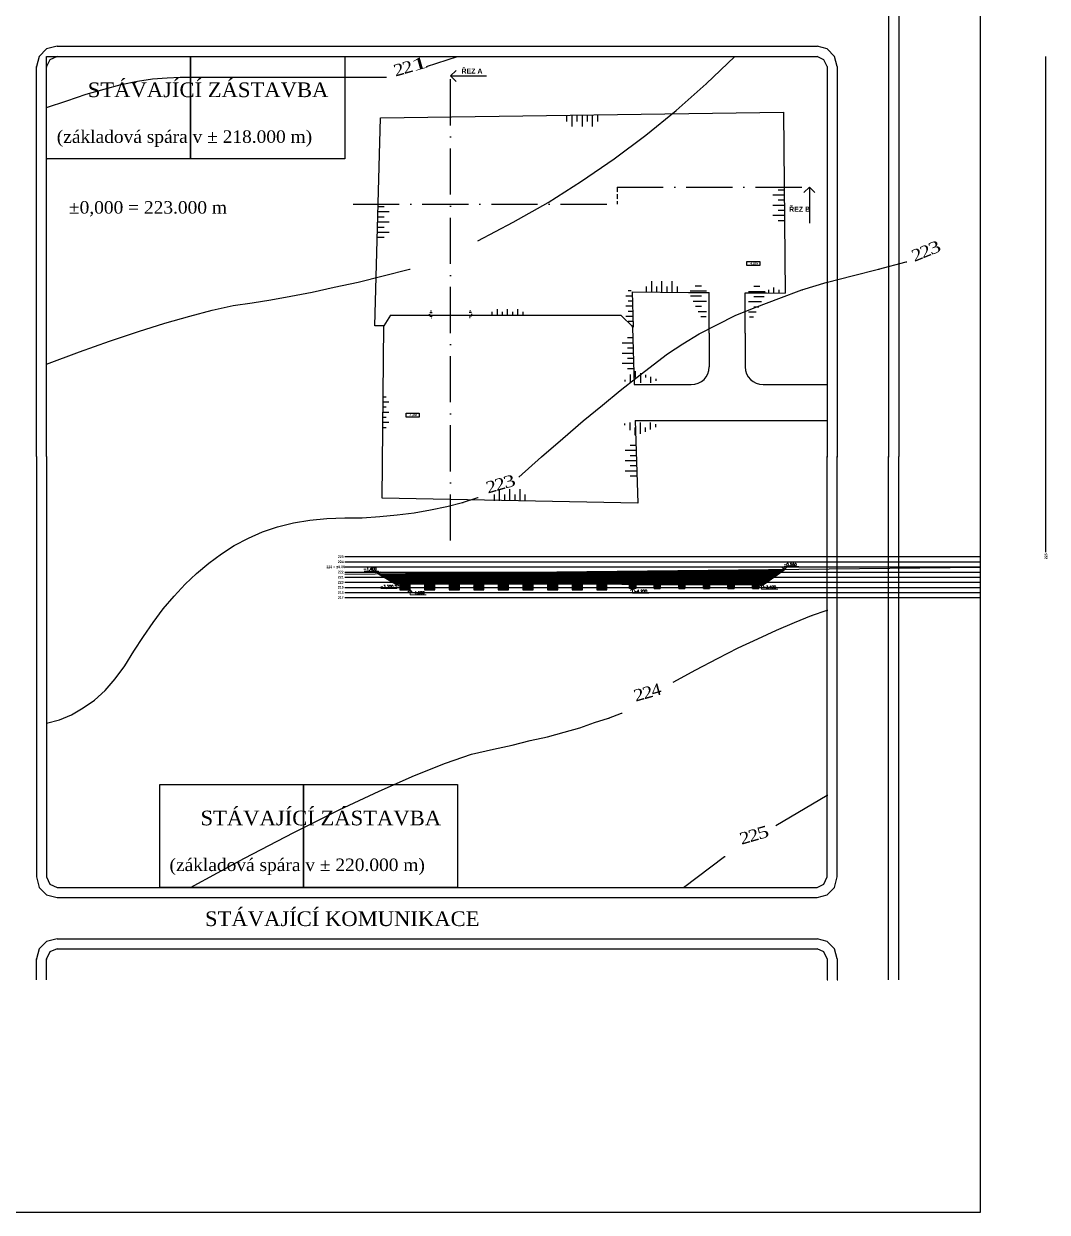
# Model space of a CAD drawing. Header units: millimetres. Extents: x -51 to 2999949, y -1641567 to 415040.
# Drawn here: x 953304 to 1152945, y 59001 to 290869 of the extents above; entities that cross this region are included whole.
import ezdxf

# ---------------------------------------------------------------- set-up
doc = ezdxf.new("R2010")
doc.units = ezdxf.units.MM
doc.header["$LTSCALE"] = 75
doc.header["$MEASUREMENT"] = 0
doc.linetypes.add('ACAD_ISO10W100', pattern=[18, 12, -3, 0, -3])
doc.layers.get('0').update_dxf_attribs({"linetype": 'CONTINUOUS'})
for name, color, linetype in [('cesty', 161, 'CONTINUOUS'), ('DNO', 210, 'CONTINUOUS'), ('objekt A+B', 10, 'CONTINUOUS'), ('objekt C', 30, 'CONTINUOUS'), ('svahování', 80, 'CONTINUOUS'), ('TEXT hloubky ŘEZ', 255, 'CONTINUOUS'), ('TEXT hlouby SJ', 6, 'CONTINUOUS'), ('ŘEZ', 10, 'ACAD_ISO10W100'), ('ŘEZ bílá', 251, 'CONTINUOUS'), ('ŘEZ červená', 10, 'CONTINUOUS'), ('šrafy', 90, 'CONTINUOUS')]:
    doc.layers.add(name, color=color, linetype=linetype)
doc.layers.add('texty', color=255, linetype='CONTINUOUS', lineweight=15)
doc.styles.add('hloubky patek a pasu', font='ariblk.ttf', dxfattribs={"width": 0.75, "height": 400})
doc.styles.add('romans', font='romans.shx')
doc.styles.add('TIMESNEWROMAN', font='times.ttf')
doc.styles.add('ŘEZ', font='ariblk.ttf', dxfattribs={"width": 0.75, "height": 1000})
doc.styles.add('ŘEZ HLOUBKY', font='ariblk.ttf', dxfattribs={"width": 0.75, "height": 500})
pattern_1 = [(45, (2149.33, 0), (-132.58252, 132.58252), [])]

# ---------------------------------------------------------------- blocks, each defined once
blk = doc.blocks.new('*U14')
at = {"layer": 'DNO'}
for p, q in [((-1000, 600), (-1000, -600)), ((1000, -600), (1000, 600)), ((-1000, -600), (1000, -600))]:
    blk.add_line(p, q, dxfattribs=at)
blk = doc.blocks.new('*U15')
at = {"layer": 'DNO', "color": 0, "linetype": 'ByBlock', "lineweight": -2, "transparency": 16777216}
for p in [(0, 0), (4800, 0), (9600, 0), (14400, 0), (19200, 0), (24000, 0), (28800, 0), (33600, 0), (38400, 0)]:
    blk.add_blockref('*U14', p, dxfattribs=at)

msp = doc.modelspace()

# ---------------------------------------------------------------- hatches: boundary and pattern name
at = {"layer": 'šrafy'}
h = msp.add_hatch(dxfattribs=at)
h.set_pattern_fill('ANSI31', color=256, scale=1500)
h.set_pattern_definition(pattern_1)
h.paths.add_polyline_path([(1025669.7798, 183524.2019), (1022531.0495, 183489.8569), (1023507.2278, 182903.0355), (1025669.7798, 182903.0355)])
h = msp.add_hatch(dxfattribs=at)
h.set_pattern_fill('ANSI31', color=256, scale=1500)
h.set_pattern_definition(pattern_1)
h.paths.add_polyline_path([(1026669.7798, 183535.1442), (1025669.7798, 183524.2019), (1025669.7798, 182903.0355), (1026669.7798, 182903.0355)])
h = msp.add_hatch(dxfattribs=at)
h.set_pattern_fill('ANSI31', color=256, scale=1500)
h.set_pattern_definition(pattern_1)
h.paths.add_polyline_path([(1028669.7798, 183557.0289), (1026669.7798, 183535.1442), (1026669.7798, 182903.0355), (1028669.7798, 182903.0355)])
h = msp.add_hatch(dxfattribs=at)
h.set_pattern_fill('ANSI31', color=256, scale=1500)
h.set_pattern_definition(pattern_1)
h.paths.add_polyline_path([(1068069.7798, 183903.0355), (1060290.7456, 183903.0355), (1028669.7798, 183557.0289), (1028669.7798, 182903.0355), (1068069.7798, 182903.0355)])
h = msp.add_hatch(dxfattribs=at)
h.set_pattern_fill('ANSI31', color=256, scale=1500)
h.set_pattern_definition(pattern_1)
h.paths.add_polyline_path([(1068069.7798, 183988.1562), (1060290.7456, 183903.0355), (1068069.7798, 183903.0355)])
h = msp.add_hatch(dxfattribs=at)
h.set_pattern_fill('ANSI31', color=256, scale=1500)
h.set_pattern_definition(pattern_1)
h.paths.add_polyline_path([(1070019.7798, 184009.4937), (1068069.7798, 183988.1562), (1068069.7798, 183903.0355), (1070019.7798, 183903.0355)])
h = msp.add_hatch(dxfattribs=at)
h.set_pattern_fill('ANSI31', color=256, scale=1500)
h.set_pattern_definition(pattern_1)
h.paths.add_polyline_path([(1070019.7798, 183903.0355), (1068069.7798, 183903.0355), (1068069.7798, 182903.0355), (1070019.7798, 182903.0355)])
h = msp.add_hatch(dxfattribs=at)
h.set_pattern_fill('ANSI31', color=256, scale=1500)
h.set_pattern_definition(pattern_1)
h.paths.add_polyline_path([(1072669.7798, 184038.4908), (1070019.7798, 184009.4937), (1070019.7798, 183903.0355), (1072669.7798, 183903.0355)])
h = msp.add_hatch(dxfattribs=at)
h.set_pattern_fill('ANSI31', color=256, scale=1500)
h.set_pattern_definition(pattern_1)
h.paths.add_polyline_path([(1072669.7798, 183903.0355), (1070019.7798, 183903.0355), (1070019.7798, 182903.0355), (1072669.7798, 182903.0355)])
h = msp.add_hatch(dxfattribs=at)
h.set_pattern_fill('ANSI31', color=256, scale=1500)
h.set_pattern_definition(pattern_1)
h.paths.add_polyline_path([(1076269.7798, 184077.8832), (1072669.7798, 184038.4908), (1072669.7798, 183903.0355), (1076269.7798, 183903.0355)])
h = msp.add_hatch(dxfattribs=at)
h.set_pattern_fill('ANSI31', color=256, scale=1500)
h.set_pattern_definition(pattern_1)
h.paths.add_polyline_path([(1076269.7798, 183903.0355), (1072669.7798, 183903.0355), (1072669.7798, 182903.0355), (1076269.7798, 182903.0355)])
h = msp.add_hatch(dxfattribs=at)
h.set_pattern_fill('ANSI31', color=256, scale=1500)
h.set_pattern_definition(pattern_1)
h.paths.add_polyline_path([(1097669.7798, 184312.0488), (1076269.7798, 184077.8832), (1076269.7798, 183903.0355), (1097669.7798, 183903.0355)])
h = msp.add_hatch(dxfattribs=at)
h.set_pattern_fill('ANSI31', color=256, scale=1500)
h.set_pattern_definition(pattern_1)
h.paths.add_polyline_path([(1097669.7798, 183903.0355), (1076269.7798, 183903.0355), (1076269.7798, 182903.0355), (1097669.7798, 182903.0355)])
h = msp.add_hatch(dxfattribs=at)
h.set_pattern_fill('ANSI31', color=256, scale=1500)
h.set_pattern_definition(pattern_1)
h.paths.add_polyline_path([(1101640.6933, 184354.4055), (1101640.6933, 184355.4998), (1097669.7798, 184312.0488), (1097669.7798, 183903.0355), (1101011.5249, 183903.0355)])
h = msp.add_hatch(dxfattribs=at)
h.set_pattern_fill('ANSI31', color=256, scale=1500)
h.set_pattern_definition(pattern_1)
h.paths.add_polyline_path([(1101011.5249, 183903.0355), (1097669.7798, 183903.0355), (1097669.7798, 182903.0355), (1099617.6167, 182903.0355)])
h = msp.add_hatch(dxfattribs=at)
h.set_pattern_fill('ANSI31', color=256, scale=1500)
h.set_pattern_definition(pattern_1)
h.paths.add_polyline_path([(1025669.7798, 182903.0355), (1023507.2278, 182903.0355), (1025170.7294, 181903.0355), (1025669.7798, 181903.0355)])
h = msp.add_hatch(dxfattribs=at)
h.set_pattern_fill('ANSI31', color=256, scale=1500)
h.set_pattern_definition(pattern_1)
h.paths.add_polyline_path([(1025669.7798, 181903.0355), (1025170.7294, 181903.0355), (1025669.7798, 181603.0355)])
h = msp.add_hatch(dxfattribs=at)
h.set_pattern_fill('ANSI31', color=256, scale=1500)
h.set_pattern_definition(pattern_1)
h.paths.add_polyline_path([(1026669.7798, 182903.0355), (1025669.7798, 182903.0355), (1025669.7798, 181903.0355), (1026669.7798, 181903.0355)])
h = msp.add_hatch(dxfattribs=at)
h.set_pattern_fill('ANSI31', color=256, scale=1500)
h.set_pattern_definition(pattern_1)
h.paths.add_polyline_path([(1026669.7798, 181903.0355), (1025669.7798, 181903.0355), (1025669.7798, 181603.0355), (1026669.7798, 181603.0355)])
h = msp.add_hatch(dxfattribs=at)
h.set_pattern_fill('ANSI31', color=256, scale=1500)
h.set_pattern_definition(pattern_1)
h.paths.add_polyline_path([(1028669.7798, 182903.0355), (1026669.7798, 182903.0355), (1026669.7798, 181903.0355), (1028669.7798, 181903.0355)])
h = msp.add_hatch(dxfattribs=at)
h.set_pattern_fill('ANSI31', color=256, scale=1500)
h.set_pattern_definition(pattern_1)
h.paths.add_polyline_path([(1028669.7798, 181903.0355), (1026669.7798, 181903.0355), (1026669.7798, 181603.0355), (1028669.7798, 181603.0355)])
h = msp.add_hatch(dxfattribs=at)
h.set_pattern_fill('ANSI31', color=256, scale=1500)
h.set_pattern_definition(pattern_1)
h.paths.add_polyline_path([(1026669.7798, 181603.0355), (1026669.7798, 180903.0355), (1028669.7798, 180903.0355), (1028669.7798, 181603.0355)])
h = msp.add_hatch(dxfattribs=at)
h.set_pattern_fill('ANSI31', color=256, scale=1500)
h.set_pattern_definition(pattern_1)
h.paths.add_polyline_path([(1028669.7798, 180903.0355), (1026669.7798, 180903.0355), (1026669.7798, 180403.0355), (1028669.7798, 180403.0355)])
h = msp.add_hatch(dxfattribs=at)
h.set_pattern_fill('ANSI31', color=256, scale=1500)
h.set_pattern_definition(pattern_1)
h.paths.add_polyline_path([(1068069.7798, 182903.0355), (1028669.7798, 182903.0355), (1028669.7798, 181903.0355), (1068069.7798, 181903.0355)])
h = msp.add_hatch(dxfattribs=at)
h.set_pattern_fill('ANSI31', color=256, scale=1500)
h.set_pattern_definition(pattern_1)
h.paths.add_polyline_path([(1068069.7798, 181903.0355), (1028669.7798, 181903.0355), (1028669.7798, 181603.0355), (1046869.7798, 181603.0355), (1068069.7798, 181603.0355)])
h = msp.add_hatch(dxfattribs=at)
h.set_pattern_fill('ANSI31', color=256, scale=1500)
h.set_pattern_definition(pattern_1)
h.paths.add_polyline_path([(1033469.7798, 181603.0355), (1031469.7798, 181603.0355), (1031469.7798, 180903.0355), (1033469.7798, 180903.0355)])
h = msp.add_hatch(dxfattribs=at)
h.set_pattern_fill('ANSI31', color=256, scale=1500)
h.set_pattern_definition(pattern_1)
h.paths.add_polyline_path([(1033469.7798, 180903.0355), (1031469.7798, 180903.0355), (1031469.7798, 180403.0355), (1033469.7798, 180403.0355)])
h = msp.add_hatch(dxfattribs=at)
h.set_pattern_fill('ANSI31', color=256, scale=1500)
h.set_pattern_definition(pattern_1)
h.paths.add_polyline_path([(1038269.7798, 181603.0355), (1036269.7798, 181603.0355), (1036269.7798, 180903.0355), (1038269.7798, 180903.0355)])
h = msp.add_hatch(dxfattribs=at)
h.set_pattern_fill('ANSI31', color=256, scale=1500)
h.set_pattern_definition(pattern_1)
h.paths.add_polyline_path([(1038269.7798, 180903.0355), (1036269.7798, 180903.0355), (1036269.7798, 180403.0355), (1038269.7798, 180403.0355)])
h = msp.add_hatch(dxfattribs=at)
h.set_pattern_fill('ANSI31', color=256, scale=1500)
h.set_pattern_definition(pattern_1)
h.paths.add_polyline_path([(1043069.7798, 181603.0355), (1041069.7798, 181603.0355), (1041069.7798, 180903.0355), (1043069.7798, 180903.0355)])
h = msp.add_hatch(dxfattribs=at)
h.set_pattern_fill('ANSI31', color=256, scale=1500)
h.set_pattern_definition(pattern_1)
h.paths.add_polyline_path([(1043069.7798, 180903.0355), (1041069.7798, 180903.0355), (1041069.7798, 180403.0355), (1043069.7798, 180403.0355)])
h = msp.add_hatch(dxfattribs=at)
h.set_pattern_fill('ANSI31', color=256, scale=1500)
h.set_pattern_definition(pattern_1)
h.paths.add_polyline_path([(1047869.7798, 181603.0355), (1046869.7798, 181603.0355), (1045869.7798, 181603.0355), (1045869.7798, 180903.0355), (1047869.7798, 180903.0355)])
h = msp.add_hatch(dxfattribs=at)
h.set_pattern_fill('ANSI31', color=256, scale=1500)
h.set_pattern_definition(pattern_1)
h.paths.add_polyline_path([(1047869.7798, 180903.0355), (1045869.7798, 180903.0355), (1045869.7798, 180403.0355), (1047869.7798, 180403.0355)])
h = msp.add_hatch(dxfattribs=at)
h.set_pattern_fill('ANSI31', color=256, scale=1500)
h.set_pattern_definition(pattern_1)
h.paths.add_polyline_path([(1052669.7798, 181603.0355), (1050669.7798, 181603.0355), (1050669.7798, 180903.0355), (1052669.7798, 180903.0355)])
h = msp.add_hatch(dxfattribs=at)
h.set_pattern_fill('ANSI31', color=256, scale=1500)
h.set_pattern_definition(pattern_1)
h.paths.add_polyline_path([(1052669.7798, 180903.0355), (1050669.7798, 180903.0355), (1050669.7798, 180403.0355), (1052669.7798, 180403.0355)])
h = msp.add_hatch(dxfattribs=at)
h.set_pattern_fill('ANSI31', color=256, scale=1500)
h.set_pattern_definition(pattern_1)
h.paths.add_polyline_path([(1057469.7798, 181603.0355), (1055469.7798, 181603.0355), (1055469.7798, 180903.0355), (1057469.7798, 180903.0355)])
h = msp.add_hatch(dxfattribs=at)
h.set_pattern_fill('ANSI31', color=256, scale=1500)
h.set_pattern_definition(pattern_1)
h.paths.add_polyline_path([(1057469.7798, 180903.0355), (1055469.7798, 180903.0355), (1055469.7798, 180403.0355), (1057469.7798, 180403.0355)])
h = msp.add_hatch(dxfattribs=at)
h.set_pattern_fill('ANSI31', color=256, scale=1500)
h.set_pattern_definition(pattern_1)
h.paths.add_polyline_path([(1062269.7798, 181603.0355), (1060269.7798, 181603.0355), (1060269.7798, 180903.0355), (1062269.7798, 180903.0355)])
h = msp.add_hatch(dxfattribs=at)
h.set_pattern_fill('ANSI31', color=256, scale=1500)
h.set_pattern_definition(pattern_1)
h.paths.add_polyline_path([(1062269.7798, 180903.0355), (1060269.7798, 180903.0355), (1060269.7798, 180403.0355), (1062269.7798, 180403.0355)])
h = msp.add_hatch(dxfattribs=at)
h.set_pattern_fill('ANSI31', color=256, scale=1500)
h.set_pattern_definition(pattern_1)
h.paths.add_polyline_path([(1067069.7798, 181603.0355), (1065069.7798, 181603.0355), (1065069.7798, 180903.0355), (1067069.7798, 180903.0355)])
h = msp.add_hatch(dxfattribs=at)
h.set_pattern_fill('ANSI31', color=256, scale=1500)
h.set_pattern_definition(pattern_1)
h.paths.add_polyline_path([(1067069.7798, 180903.0355), (1065069.7798, 180903.0355), (1065069.7798, 180403.0355), (1067069.7798, 180403.0355)])
h = msp.add_hatch(dxfattribs=at)
h.set_pattern_fill('ANSI31', color=256, scale=1500)
h.set_pattern_definition(pattern_1)
h.paths.add_polyline_path([(1070019.7798, 182903.0355), (1068069.7798, 182903.0355), (1068069.7798, 181903.0355), (1070019.7798, 181903.0355)])
h = msp.add_hatch(dxfattribs=at)
h.set_pattern_fill('ANSI31', color=256, scale=1500)
h.set_pattern_definition(pattern_1)
h.paths.add_polyline_path([(1070019.7798, 181903.0355), (1068069.7798, 181903.0355), (1068069.7798, 181603.0355), (1070019.7798, 181603.0355)])
h = msp.add_hatch(dxfattribs=at)
h.set_pattern_fill('ANSI31', color=256, scale=1500)
h.set_pattern_definition(pattern_1)
h.paths.add_polyline_path([(1070019.7798, 181603.0355), (1068069.7798, 181603.0355), (1070019.7798, 181503.0355)])
h = msp.add_hatch(dxfattribs=at)
h.set_pattern_fill('ANSI31', color=256, scale=1500)
h.set_pattern_definition(pattern_1)
h.paths.add_polyline_path([(1072669.7798, 182903.0355), (1070019.7798, 182903.0355), (1070019.7798, 181903.0355), (1072669.7798, 181903.0355)])
h = msp.add_hatch(dxfattribs=at)
h.set_pattern_fill('ANSI31', color=256, scale=1500)
h.set_pattern_definition(pattern_1)
h.paths.add_polyline_path([(1072669.7798, 181903.0355), (1070019.7798, 181903.0355), (1070019.7798, 181603.0355), (1072669.7798, 181603.0355)])
h = msp.add_hatch(dxfattribs=at)
h.set_pattern_fill('ANSI31', color=256, scale=1500)
h.set_pattern_definition(pattern_1)
h.paths.add_polyline_path([(1072669.7798, 181603.0355), (1070019.7798, 181603.0355), (1070019.7798, 181503.0355), (1072669.7798, 181503.0355)])
h = msp.add_hatch(dxfattribs=at)
h.set_pattern_fill('ANSI31', color=256, scale=1500)
h.set_pattern_definition(pattern_1)
h.paths.add_polyline_path([(1072669.7798, 180903.0355), (1072669.7798, 181503.0355), (1071469.7798, 181503.0355), (1071469.7798, 180903.0355)])
h = msp.add_hatch(dxfattribs=at)
h.set_pattern_fill('ANSI31', color=256, scale=1500)
h.set_pattern_definition(pattern_1)
h.paths.add_polyline_path([(1072669.7798, 180903.0355), (1071469.7798, 180903.0355), (1071469.7798, 180703.0355), (1072669.7798, 180703.0355)])
h = msp.add_hatch(dxfattribs=at)
h.set_pattern_fill('ANSI31', color=256, scale=1500)
h.set_pattern_definition(pattern_1)
h.paths.add_polyline_path([(1076269.7798, 182903.0355), (1072669.7798, 182903.0355), (1072669.7798, 181903.0355), (1076269.7798, 181903.0355)])
h = msp.add_hatch(dxfattribs=at)
h.set_pattern_fill('ANSI31', color=256, scale=1500)
h.set_pattern_definition(pattern_1)
h.paths.add_polyline_path([(1076269.7798, 181903.0355), (1072669.7798, 181903.0355), (1072669.7798, 181603.0355), (1076269.7798, 181603.0355)])
h = msp.add_hatch(dxfattribs=at)
h.set_pattern_fill('ANSI31', color=256, scale=1500)
h.set_pattern_definition(pattern_1)
h.paths.add_polyline_path([(1076269.7798, 181603.0355), (1072669.7798, 181603.0355), (1072669.7798, 181503.0355), (1076269.7798, 181503.0355)])
h = msp.add_hatch(dxfattribs=at)
h.set_pattern_fill('ANSI31', color=256, scale=1500)
h.set_pattern_definition(pattern_1)
h.paths.add_polyline_path([(1097669.7798, 182903.0355), (1076269.7798, 182903.0355), (1076269.7798, 181903.0355), (1097669.7798, 181903.0355)])
h = msp.add_hatch(dxfattribs=at)
h.set_pattern_fill('ANSI31', color=256, scale=1500)
h.set_pattern_definition(pattern_1)
h.paths.add_polyline_path([(1097669.7798, 181903.0355), (1076269.7798, 181903.0355), (1076269.7798, 181603.0355), (1097669.7798, 181603.0355)])
h = msp.add_hatch(dxfattribs=at)
h.set_pattern_fill('ANSI31', color=256, scale=1500)
h.set_pattern_definition(pattern_1)
h.paths.add_polyline_path([(1097669.7798, 181603.0355), (1076269.7798, 181603.0355), (1076269.7798, 181503.0355), (1097669.7798, 181503.0355)])
h = msp.add_hatch(dxfattribs=at)
h.set_pattern_fill('ANSI31', color=256, scale=1500)
h.set_pattern_definition(pattern_1)
h.paths.add_polyline_path([(1077469.7798, 181503.0355), (1076269.7798, 181503.0355), (1076269.7798, 180903.0355), (1077469.7798, 180903.0355)])
h = msp.add_hatch(dxfattribs=at)
h.set_pattern_fill('ANSI31', color=256, scale=1500)
h.set_pattern_definition(pattern_1)
h.paths.add_polyline_path([(1077469.7798, 180903.0355), (1076269.7798, 180903.0355), (1076269.7798, 180703.0355), (1077469.7798, 180703.0355)])
h = msp.add_hatch(dxfattribs=at)
h.set_pattern_fill('ANSI31', color=256, scale=1500)
h.set_pattern_definition(pattern_1)
h.paths.add_polyline_path([(1082269.7798, 181503.0355), (1081069.7798, 181503.0355), (1081069.7798, 180903.0355), (1082269.7798, 180903.0355)])
h = msp.add_hatch(dxfattribs=at)
h.set_pattern_fill('ANSI31', color=256, scale=1500)
h.set_pattern_definition(pattern_1)
h.paths.add_polyline_path([(1082269.7798, 180903.0355), (1081069.7798, 180903.0355), (1081069.7798, 180703.0355), (1082269.7798, 180703.0355)])
h = msp.add_hatch(dxfattribs=at)
h.set_pattern_fill('ANSI31', color=256, scale=1500)
h.set_pattern_definition(pattern_1)
h.paths.add_polyline_path([(1087069.7798, 181503.0355), (1085869.7798, 181503.0355), (1085869.7798, 180903.0355), (1087069.7798, 180903.0355)])
h = msp.add_hatch(dxfattribs=at)
h.set_pattern_fill('ANSI31', color=256, scale=1500)
h.set_pattern_definition(pattern_1)
h.paths.add_polyline_path([(1087069.7798, 180903.0355), (1085869.7798, 180903.0355), (1085869.7798, 180703.0355), (1087069.7798, 180703.0355)])
h = msp.add_hatch(dxfattribs=at)
h.set_pattern_fill('ANSI31', color=256, scale=1500)
h.set_pattern_definition(pattern_1)
h.paths.add_polyline_path([(1091869.7798, 181503.0355), (1090669.7798, 181503.0355), (1090669.7798, 180903.0355), (1091869.7798, 180903.0355)])
h = msp.add_hatch(dxfattribs=at)
h.set_pattern_fill('ANSI31', color=256, scale=1500)
h.set_pattern_definition(pattern_1)
h.paths.add_polyline_path([(1091869.7798, 180903.0355), (1090669.7798, 180903.0355), (1090669.7798, 180703.0355), (1091869.7798, 180703.0355)])
h = msp.add_hatch(dxfattribs=at)
h.set_pattern_fill('ANSI31', color=256, scale=1500)
h.set_pattern_definition(pattern_1)
h.paths.add_polyline_path([(1096669.7798, 181503.0355), (1095469.7798, 181503.0355), (1095469.7798, 180903.0355), (1096669.7798, 180903.0355)])
h = msp.add_hatch(dxfattribs=at)
h.set_pattern_fill('ANSI31', color=256, scale=1500)
h.set_pattern_definition(pattern_1)
h.paths.add_polyline_path([(1096669.7798, 180903.0355), (1095469.7798, 180903.0355), (1095469.7798, 180703.0355), (1096669.7798, 180703.0355)])
h = msp.add_hatch(dxfattribs=at)
h.set_pattern_fill('ANSI31', color=256, scale=1500)
h.set_pattern_definition(pattern_1)
h.paths.add_polyline_path([(1099617.6167, 182903.0355), (1097669.7798, 182903.0355), (1097669.7798, 181903.0355), (1098223.7086, 181903.0355)])
h = msp.add_hatch(dxfattribs=at)
h.set_pattern_fill('ANSI31', color=256, scale=1500)
h.set_pattern_definition(pattern_1)
h.paths.add_polyline_path([(1098223.7086, 181903.0355), (1097669.7798, 181903.0355), (1097669.7798, 181603.0355), (1097805.5361, 181603.0355)])
h = msp.add_hatch(dxfattribs=at)
h.set_pattern_fill('ANSI31', color=256, scale=1500)
h.set_pattern_definition(pattern_1)
h.paths.add_polyline_path([(1097805.5361, 181603.0355), (1097669.7798, 181603.0355), (1097669.7798, 181503.0355)])

# ---------------------------------------------------------------- linework, layer by layer
for p, q in [((959847.5854, 286496.2561), (1108142.3038, 286496.2561)), ((959847.5854, 284515.909), (1108142.3038, 284515.909)), ((1021855.6645, 280452.3437), (1024041.7669, 280452.3437)), ((959847.5854, 112354.1279), (1108142.3038, 112354.1279)), ((959847.5854, 110399.4985), (1108142.3038, 110399.4985))]:
    msp.add_line(p, q)
msp.add_lwpolyline([(929948.9938, 356001.2066), (929948.9938, 59001.2066), (1139948.9938, 59001.2066), (1139948.9938, 356001.2066)], close=True)
for points in [[(1122004.7468, 302519.0837), (1122004.7468, 206459.2977), (1122107.6179, 206459.2977)], [(1123985.0939, 302519.0837), (1123985.0939, 206459.2977), (1124087.9781, 206459.2977)], [(959847.5854, 286496.2561), (957764.3607, 285956.1567), (956324.1064, 284515.909), (955784.0135, 282535.5619), (955886.8846, 282535.5619)], [(1112000.127, 282535.5619), (1111460.0406, 284515.909), (1110019.7798, 285956.1567), (1108039.4327, 286496.2561), (1108142.3038, 286496.2561)], [(959847.5854, 284515.909), (958407.3312, 283847.2207), (957764.3607, 282535.5619), (957867.2383, 282535.5619)], [(957764.3607, 264532.3872), (957764.3607, 284515.909), (1015914.6166, 284515.909), (1015914.6166, 264532.3872), (985797.873, 264532.3872), (985797.873, 284515.909), (985797.873, 264532.3872), (957764.3607, 264532.3872), (957867.2383, 264532.3872)], [(1031860.2843, 282535.5619), (1037904.1968, 284515.909), (1038007.081, 284515.909)], [(1086384.1901, 279140.6848), (1091990.8873, 284515.909), (1092093.7715, 284515.909)], [(1110019.7798, 282535.5619), (1109351.0915, 283847.2207), (1108039.4327, 284515.909), (1108142.3038, 284515.909)], [(955784.0135, 206459.2977), (955784.0135, 282535.5619), (955886.8846, 282535.5619)], [(957764.3607, 206459.2977), (957764.3607, 282535.5619), (957867.2383, 282535.5619)], [(1110019.7798, 282535.5619), (1110019.7798, 206459.2977), (1110122.664, 206459.2977)], [(1112000.127, 282535.5619), (1112000.127, 206459.2977), (1112103.0111, 206459.2977)], [(957764.3607, 274537.0201), (961725.0615, 275848.6789), (965454.2892, 277160.3377), (968977.7682, 278137.6393), (972269.7742, 279037.8137), (975458.909, 279680.7843), (978416.5708, 280117.9864), (981271.3615, 280349.4726), (983817.5258, 280452.3437), (1021958.5356, 280452.3437)], [(1041864.9041, 248509.5596), (1048783.2602, 252135.9228), (1055598.7582, 255968.0281), (1062079.899, 260134.4646), (1068458.1687, 264532.3872), (1074630.6832, 269136.052), (1080571.7376, 273971.2029), (1086384.1901, 279140.6848), (1086487.0612, 279140.6848)], [(1120059.47, 243005.7465), (1125434.6942, 244445.9942), (1125537.5653, 244445.9942)], [(957764.3607, 224462.4724), (964142.6304, 226880.0348), (970057.954, 228963.2661), (975664.6577, 230840.7421), (980834.1397, 232486.732), (985669.2776, 233798.3908), (990067.2001, 235007.1785), (994156.4898, 235881.6352), (997885.7175, 236421.7346), (1001512.0742, 236987.5257), (1005369.8973, 237733.3673), (1009536.3469, 238504.9529), (1013831.3918, 239507.9722), (1018563.6455, 240485.3), (1023398.7964, 241694.0877), (1028568.2784, 243005.7465), (1028671.1495, 243005.7465)], [(1109951.4623, 240463.9505), (1110054.8371, 240485.3), (1114889.9881, 241694.0877), (1120059.47, 243005.7465), (1120162.3411, 243005.7465)], [(1049889.1768, 202395.7192), (1054287.0994, 206356.4266), (1058453.5358, 209957.0458), (1062414.2432, 213377.6537), (1066169.1821, 216438.1866), (1069666.9564, 219292.9904), (1072984.6802, 221942.0258), (1076045.2262, 224359.6013), (1078900.0038, 226442.8195), (1081883.3964, 228423.1666), (1085072.5313, 230377.796), (1088467.4083, 232152.4009), (1092222.3604, 234004.1592), (1096285.9257, 235650.1491), (1100580.9772, 237296.1651), (1105081.7709, 238942.155), (1105184.642, 238942.155)], [(1105081.7709, 238942.155), (1110019.7798, 240485.3), (1110122.664, 240485.3)], [(955784.0135, 206459.2977), (955784.0135, 124441.9724), (956324.1064, 122358.7477), (957764.3607, 120918.4934), (959847.5854, 120378.4005), (1108039.4327, 120378.4005), (1110019.7798, 120918.4934), (1111460.0406, 122358.7477), (1112000.127, 124441.9724), (1112000.127, 206459.2977), (1112103.0111, 206459.2977)], [(957764.3607, 206459.2977), (957764.3607, 124441.9724), (958407.3312, 123027.436), (959847.5854, 122358.7477), (1108039.4327, 122358.7477), (1109351.0915, 123027.436), (1110019.7798, 124441.9724), (1110019.7798, 206459.2977), (1110122.664, 206459.2977)], [(1122004.7468, 104355.573), (1122004.7468, 206459.2977), (1122107.6179, 206459.2977)], [(1123985.0939, 104355.573), (1123985.0939, 206459.2977), (1124087.9781, 206459.2977)], [(957764.3607, 154404.4029), (960284.8072, 155073.0912), (962599.4985, 156050.4058), (964914.1898, 157387.7824), (967100.2922, 158905.1965), (969183.5169, 160782.6726), (971163.8641, 163097.3638), (973041.3401, 165617.7973), (974790.2207, 168472.6011), (976667.6902, 171327.3787), (978545.1662, 174079.2983), (980525.5133, 176702.616), (982608.7381, 179223.0625), (984794.8405, 181537.7538), (987006.6607, 183620.972), (989424.2296, 185601.3322), (991841.7985, 187453.0774), (994362.2451, 189099.0935), (997114.1581, 190539.3412), (999866.0712, 191748.1289), (1002823.733, 192725.4436), (1005909.9902, 193497.0161), (1009099.1251, 194037.1024), (1012391.1376, 194371.4466), (1015914.6166, 194500.0354), (1019335.2179, 194500.0354), (1022730.1081, 194705.7907), (1026150.7029, 195040.1349), (1029442.7089, 195477.3632), (1032631.8437, 196017.4495), (1035820.9786, 196686.1509), (1038881.5245, 197457.7103), (1039010.1134, 197457.7103)], [(1038881.5245, 197457.7103), (1041864.9041, 198435.0119), (1041967.7883, 198435.0119)], [(1106933.5292, 175390.9572), (1110019.7798, 176471.1429), (1110122.664, 176471.1429)], [(1080005.9204, 162428.6625), (1084403.843, 164846.2379), (1088595.9972, 167032.3403), (1092659.5756, 169115.5716), (1096491.681, 170890.1635), (1100118.0311, 172536.1665), (1103641.5101, 174079.2983), (1106933.5292, 175390.9572), (1107062.118, 175390.9572)], [(985797.873, 122358.7477), (996342.5922, 128068.3291), (1006012.8679, 133109.2222), (1014808.7065, 137507.1317), (1022627.2239, 141133.4818), (1029545.5799, 144194.0278), (1035589.5186, 146611.6032), (1040656.1295, 148386.1951), (1044951.1548, 149363.5098), (1048577.518, 150135.0692), (1052075.2792, 151009.5127), (1055495.8871, 151781.0852), (1058685.022, 152655.5157), (1061771.2726, 153529.9593), (1064626.0633, 154532.9917), (1067377.9699, 155407.4353), (1067480.841, 155407.4353)], [(1067377.9699, 155407.4353), (1069898.4164, 156384.75), (1070001.2875, 156384.75)], [(979856.825, 122358.7477), (979856.825, 142445.1406), (1037904.1968, 142445.1406), (1037904.1968, 122358.7477), (1007890.3439, 122358.7477), (1007890.3439, 142445.1406), (1007890.3439, 122358.7477), (979856.825, 122358.7477), (979959.7027, 122358.7477)], [(1100015.16, 134420.881), (1110019.7798, 140361.9224), (1110122.664, 140361.9224)], [(1081986.2675, 122358.7477), (1090010.5402, 128402.6732), (1090113.4113, 128402.6732)], [(959847.5854, 112354.1279), (957764.3607, 111814.035), (956324.1064, 110399.4985), (955784.0135, 108419.1448), (955886.8846, 108419.1448)], [(1112000.127, 108419.1448), (1111460.0406, 110399.4985), (1110019.7798, 111814.035), (1108039.4327, 112354.1279), (1108142.3038, 112354.1279)], [(959847.5854, 110399.4985), (958407.3312, 109833.6813), (957764.3607, 108419.1448), (957867.2383, 108419.1448)], [(1110019.7798, 108419.1448), (1109351.0915, 109833.6813), (1108039.4327, 110399.4985), (1108142.3038, 110399.4985)], [(955784.0135, 104355.573), (955784.0135, 108419.1448), (955886.8846, 108419.1448)], [(957764.3607, 104355.573), (957764.3607, 108419.1448), (957867.2383, 108419.1448)], [(1110019.7798, 108419.1448), (1110019.7798, 104355.573), (1110122.664, 104355.573)], [(1112000.127, 108419.1448), (1112000.127, 104355.573), (1112103.0111, 104355.573)]]:
    msp.add_lwpolyline(points)
at = {"layer": 'cesty'}
for p, q in [((1087019.7798, 230484.2977), (1087019.7798, 238431.9892)), ((1094019.7798, 230484.2977), (1094019.7798, 238380.1339)), ((1087019.7798, 230484.2977), (1087019.7798, 223959.2977)), ((1087019.7798, 230484.2977), (1087019.7798, 226431.9892)), ((1094019.7798, 230484.2977), (1094019.7798, 223959.2977)), ((1072392.2041, 220459.2977), (1083519.7798, 220459.2977)), ((1072392.2041, 220459.2977), (1079669.7798, 220459.2977)), ((1097519.7798, 220459.2977), (1106019.7798, 220459.2977)), ((1097519.7798, 220459.2977), (1110019.7798, 220459.2977)), ((1072594.6839, 213459.2977), (1110019.7798, 213459.2977))]:
    msp.add_line(p, q, dxfattribs=at)
for centre, start, end in [((1083519.7798, 223959.2977), 270, 0), ((1097519.7798, 223959.2977), 180, 270)]:
    msp.add_arc(centre, 3500, start, end, dxfattribs=at)
at = {"layer": 'DNO'}
for p, q in [((1025669.7798, 181603.0355), (1022531.0495, 183489.8569)), ((1097805.5361, 181603.0355), (1101640.6933, 184354.4055)), ((1025669.7798, 181603.0355), (1068069.7798, 181603.0355)), ((1046869.7798, 181603.0355), (1025669.7798, 181603.0355)), ((1068069.7798, 181603.0355), (1097805.5361, 181603.0355)), ((1070019.7798, 181503.0355), (1068069.7798, 181603.0355)), ((1072669.7798, 181503.0355), (1070019.7798, 181503.0355)), ((1071469.7798, 180703.0355), (1071469.7798, 181503.0355)), ((1072669.7798, 181503.0355), (1076269.7798, 181503.0355)), ((1072669.7798, 181503.0355), (1072669.7798, 180703.0355)), ((1076269.7798, 181503.0355), (1097669.7798, 181503.0355)), ((1076269.7798, 180703.0355), (1076269.7798, 181503.0355)), ((1077469.7798, 181503.0355), (1077469.7798, 180703.0355)), ((1081069.7798, 180703.0355), (1081069.7798, 181503.0355)), ((1082269.7798, 181503.0355), (1082269.7798, 180703.0355)), ((1085869.7798, 180703.0355), (1085869.7798, 181503.0355)), ((1087069.7798, 181503.0355), (1087069.7798, 180703.0355)), ((1090669.7798, 180703.0355), (1090669.7798, 181503.0355)), ((1091869.7798, 181503.0355), (1091869.7798, 180703.0355)), ((1095469.7798, 180703.0355), (1095469.7798, 181503.0355)), ((1096669.7798, 180703.0355), (1096669.7798, 181503.0355)), ((1097669.7798, 181503.0355), (1097805.5361, 181603.0355)), ((1072669.7798, 180703.0355), (1071469.7798, 180703.0355)), ((1076269.7798, 180703.0355), (1077469.7798, 180703.0355)), ((1081069.7798, 180703.0355), (1082269.7798, 180703.0355)), ((1085869.7798, 180703.0355), (1087069.7798, 180703.0355)), ((1090669.7798, 180703.0355), (1091869.7798, 180703.0355)), ((1095469.7798, 180703.0355), (1096669.7798, 180703.0355))]:
    msp.add_line(p, q, dxfattribs=at)
at = {"layer": 'objekt A+B'}
for p, q in [((1022896.208, 272494.6339), (1101498.657, 273605.3723)), ((1101498.657, 273605.3723), (1101841.4152, 238322.192)), ((1021800.0449, 231938.1863), (1022896.208, 272494.6339)), ((1072010.904, 238543.1735), (1072185.7949, 231646.8748)), ((1072010.904, 238543.1735), (1082997.2698, 238461.7876)), ((1082997.2698, 238461.7876), (1087019.7798, 238431.9892)), ((1094019.7798, 238380.1339), (1098154.5737, 238349.5038)), ((1098154.5737, 238349.5038), (1101841.4152, 238322.192)), ((1023562.1238, 231927.9986), (1021800.0449, 231938.1863)), ((1069744.7083, 234041.3508), (1072185.7949, 231646.8748)), ((1072185.7949, 231646.8748), (1072068.576, 231647.5525))]:
    msp.add_line(p, q, dxfattribs=at)
at = {"layer": 'objekt C'}
for p, q in [((1023206.4049, 198294.1441), (1023562.1238, 231927.9986)), ((1024862.7267, 234041.3508), (1023562.1238, 231927.9986)), ((1024862.7267, 234041.3508), (1069744.7083, 234041.3508)), ((1071838.6105, 231987.4301), (1072068.576, 231647.5525)), ((1072068.576, 231647.5525), (1072392.2041, 220459.2977)), ((1072594.6839, 213459.2977), (1073061.4127, 197323.8594)), ((1073061.4127, 197323.8594), (1023206.4049, 198294.1441))]:
    msp.add_line(p, q, dxfattribs=at)
at = {"layer": 'svahování'}
for p, q in [((1059197.4325, 273050.0031), (1059197.4325, 271800.0031)), ((1060197.4325, 273050.0031), (1060197.4325, 270800.0031)), ((1061197.4325, 273050.0031), (1061197.4325, 271800.0031)), ((1062197.4325, 273050.0031), (1062197.4325, 270800.0031)), ((1063197.4325, 273064.1342), (1063197.4325, 271800.0031)), ((1064197.4325, 273078.2653), (1064197.4325, 270800.0031)), ((1065197.4325, 273092.3964), (1065197.4325, 271800.0031)), ((1101655.7791, 257431.3806), (1099439.3679, 257431.3806)), ((1101646.0646, 258431.3806), (1100439.3679, 258431.3806)), ((1022429.2107, 255216.4101), (1023598.1265, 255216.4101)), ((1101675.2081, 255431.3806), (1099439.3679, 255431.3806)), ((1101665.4936, 256431.3806), (1100439.3679, 256431.3806)), ((1022375.1545, 253216.4101), (1023598.1265, 253216.4101)), ((1022402.1826, 254216.4101), (1024598.1265, 254216.4101)), ((1101689.3679, 253431.3806), (1099439.3679, 253431.3806)), ((1101689.3679, 254431.3806), (1100439.3679, 254431.3806)), ((1022348.1265, 252216.4101), (1024598.1265, 252216.4101)), ((1022348.1265, 251216.4101), (1023598.1265, 251216.4101)), ((1101689.3679, 252431.3806), (1100439.3679, 252431.3806)), ((1022267.0422, 249216.4101), (1023598.1265, 249216.4101)), ((1022294.0703, 250216.4101), (1024598.1265, 250216.4101)), ((1074794.6452, 238522.5518), (1074794.6452, 239632.4464)), ((1075794.6452, 238515.1439), (1075794.6452, 240632.4464)), ((1076794.6452, 238507.736), (1076794.6452, 239632.4464)), ((1077794.6452, 238500.3281), (1077794.6452, 240632.4464)), ((1078794.6452, 238492.9202), (1078794.6452, 239632.4464)), ((1079794.6452, 238485.5123), (1079794.6452, 240632.4464)), ((1080794.6452, 238478.1044), (1080794.6452, 239632.4464)), ((1084295.0067, 239759.5245), (1085490.6182, 239759.5245)), ((1096912.8801, 239591.1974), (1095704.024, 239591.1974)), ((1098640.6933, 238345.9027), (1098640.6933, 238945.1886)), ((1099640.6933, 238338.4948), (1099640.6933, 239445.1886)), ((1100640.6933, 238331.0869), (1100640.6933, 238945.1886)), ((1072030.9643, 237752.156), (1070725.2647, 237752.156)), ((1071801.9215, 238752.156), (1071225.2647, 238752.156)), ((1072056.3244, 236752.156), (1071225.2647, 236752.156)), ((1083295.0067, 238759.5245), (1086490.6182, 238759.5245)), ((1083351.3736, 237759.5245), (1085490.6182, 237759.5245)), ((1083855.6062, 236759.5245), (1086490.6182, 236759.5245)), ((1097912.8801, 238591.1974), (1094704.024, 238591.1974)), ((1097230.2197, 236591.1974), (1094704.024, 236591.1974)), ((1097755.9267, 237591.1974), (1095704.024, 237591.1974)), ((1032494.2318, 234512.6339), (1032974.3306, 234512.6339)), ((1032666.2533, 234862.8242), (1032840.027, 234862.8242)), ((1040625.4084, 234512.6339), (1040165.2291, 234512.6339)), ((1040459.3405, 234862.8242), (1040299.5327, 234862.8242)), ((1044692.883, 234037.8604), (1044692.883, 234662.8604)), ((1045692.883, 234037.8604), (1045692.883, 235162.8604)), ((1046692.883, 234037.8604), (1046692.883, 234662.8604)), ((1047692.883, 234037.8604), (1047692.883, 235162.8604)), ((1048692.883, 234037.8604), (1048692.883, 234662.8604)), ((1049692.883, 234037.8604), (1049692.883, 235162.8604)), ((1050692.883, 234037.8604), (1050692.883, 234662.8604)), ((1072081.6845, 235752.156), (1070725.2647, 235752.156)), ((1072107.0447, 234752.156), (1071225.2647, 234752.156)), ((1084359.8387, 235759.5245), (1085490.6182, 235759.5245)), ((1084864.0713, 234759.5245), (1086490.6182, 234759.5245)), ((1096178.8057, 234591.1974), (1094704.024, 234591.1974)), ((1096704.5127, 235591.1974), (1095704.024, 235591.1974)), ((1032325.8146, 234169.781), (1032577.1723, 234169.781)), ((1032483.8852, 233820.1923), (1032961.921, 233820.1923)), ((1032781.0239, 233523.0536), (1032857.9501, 233523.0536)), ((1040635.3969, 233820.1923), (1040177.6387, 233820.1923)), ((1040348.542, 233523.0536), (1040281.6096, 233523.0536)), ((1040787.9967, 234169.781), (1040562.3874, 234169.781)), ((1072132.4048, 233752.156), (1070725.2647, 233752.156)), ((1072157.7649, 232752.156), (1071225.2647, 232752.156)), ((1086388.8586, 233703.1099), (1085396.7499, 233703.1099)), ((1095662.8272, 233609.7029), (1094841.1398, 233609.7029)), ((1072128.8189, 229564.8759), (1071038.812, 229564.8759)), ((1072157.7446, 228564.8759), (1070038.812, 228564.8759)), ((1072186.6703, 227564.8759), (1071038.812, 227564.8759)), ((1072215.596, 226564.8759), (1070038.812, 226564.8759)), ((1072244.5217, 225564.8759), (1071038.812, 225564.8759)), ((1072273.4474, 224564.8759), (1070038.812, 224564.8759)), ((1072288.812, 223564.8759), (1071038.812, 223564.8759)), ((1072574.9784, 223099.7855), (1072574.9784, 221828.5771)), ((1073574.9784, 222727.6133), (1073574.9784, 220828.5771)), ((1070574.9784, 221396.9479), (1070574.9784, 221064.2081)), ((1071574.9784, 222432.7983), (1071574.9784, 220828.5771)), ((1074574.9784, 222355.4411), (1074574.9784, 221828.5771)), ((1075574.9784, 221983.2689), (1075574.9784, 220828.5771)), ((1076574.9784, 221611.0967), (1076574.9784, 221182.3805)), ((1023415.993, 218111.0713), (1024009.2644, 218111.0713)), ((1023384.2644, 217111.0713), (1024509.2644, 217111.0713)), ((1023384.2644, 216111.0713), (1024009.2644, 216111.0713)), ((1023384.2644, 215111.0713), (1024509.2644, 215111.0713)), ((1023384.2644, 214111.0713), (1024009.2644, 214111.0713)), ((1023384.2644, 213111.0713), (1024509.2644, 213111.0713)), ((1023384.2644, 212111.0713), (1024009.2644, 212111.0713)), ((1070574.9784, 212562.4247), (1070574.9784, 212854.3872)), ((1071574.9784, 211571.6223), (1071574.9784, 213090.0182)), ((1072574.9784, 210580.8198), (1072574.9784, 212090.0182)), ((1073574.9784, 210857.4342), (1073574.9784, 213090.0182)), ((1074574.9784, 211284.333), (1074574.9784, 212090.0182)), ((1075574.9784, 211711.2318), (1075574.9784, 213090.0182)), ((1076574.9784, 212138.1306), (1076574.9784, 212736.2149)), ((1072764.2521, 207597.0995), (1070591.5468, 207597.0995)), ((1072735.3264, 208597.0995), (1071591.5468, 208597.0995)), ((1072793.1778, 206597.0995), (1071591.5468, 206597.0995)), ((1072841.5468, 205597.0995), (1070591.5468, 205597.0995)), ((1072841.5468, 204597.0995), (1071591.5468, 204597.0995)), ((1072841.5468, 203597.0995), (1070591.5468, 203597.0995)), ((1072841.5468, 202597.0995), (1071591.5468, 202597.0995)), ((1046133.9088, 197809.0017), (1046133.9088, 200059.0017)), ((1048133.9088, 197809.0017), (1048133.9088, 200059.0017)), ((1050133.9088, 197809.0017), (1050133.9088, 200059.0017)), ((1045133.9088, 197809.0017), (1045133.9088, 199059.0017)), ((1047133.9088, 197809.0017), (1047133.9088, 199059.0017)), ((1049133.9088, 197809.0017), (1049133.9088, 199059.0017)), ((1051133.9088, 197809.0017), (1051133.9088, 199059.0017))]:
    msp.add_line(p, q, dxfattribs=at)
at = {"layer": 'TEXT hlouby SJ', "elevation": 0}
msp.add_lwpolyline([(1094365.8374, 244484.2977), (1096865.8374, 244484.2977), (1096865.8374, 243684.2977), (1094365.8374, 243684.2977)], close=True, dxfattribs=at)
at = {"layer": 'TEXT hlouby SJ'}
msp.add_lwpolyline([(1027926.6145, 214917.4211), (1030426.6145, 214917.4211), (1030426.6145, 214117.4211), (1027926.6145, 214117.4211)], close=True, dxfattribs=at)
at = {"layer": 'texty', "linetype": 'ByBlock', "lineweight": 20, "ltscale": 5}
for p, q in [((1019711.0495, 184102.4408), (1022531.0495, 184102.4408)), ((1022531.0495, 183489.8569), (1022104.7576, 183916.1488)), ((1022531.0495, 183489.8569), (1022531.0495, 184102.4408)), ((1022531.0495, 183489.8569), (1022957.3414, 183916.1488)), ((1101640.6933, 184354.4055), (1101214.4014, 184780.6974)), ((1101640.6933, 184354.4055), (1101640.6933, 184966.9893)), ((1104460.6933, 184966.9893), (1101640.6933, 184966.9893)), ((1101640.6933, 184354.4055), (1102066.9852, 184780.6974)), ((1026091.2496, 181603.0355), (1025664.9577, 181176.7436)), ((1026091.2496, 181603.0355), (1026517.5415, 181176.7436)), ((1026091.2496, 181603.0355), (1026091.2496, 180661.2032)), ((1097217.8113, 181503.0355), (1096791.5194, 181076.7436)), ((1097217.8113, 181503.0355), (1097644.1033, 181076.7436)), ((1097217.8113, 181503.0355), (1097217.8113, 180561.2032)), ((1022934.6258, 180661.2032), (1026091.2496, 180661.2032)), ((1028669.7798, 180403.0355), (1028243.4879, 179976.7436)), ((1028669.7798, 180403.0355), (1029096.0717, 179976.7436)), ((1028669.7798, 180403.0355), (1028669.7798, 179461.2032)), ((1031826.4037, 179461.2032), (1028669.7798, 179461.2032)), ((1072069.7798, 180703.0355), (1071643.4879, 180276.7436)), ((1072069.7798, 180703.0355), (1072496.0717, 180276.7436)), ((1072069.7798, 180703.0355), (1072069.7798, 179761.2032)), ((1075226.4037, 179761.2032), (1072069.7798, 179761.2032)), ((1100374.4352, 180561.2032), (1097217.8113, 180561.2032))]:
    msp.add_line(p, q, dxfattribs=at)
at = {"layer": 'ŘEZ', "linetype": 'Continuous'}
for p, q in [((1036569.7798, 280679.6002), (1037630.44, 281740.2603)), ((1036569.7798, 280679.6002), (1043569.7798, 280679.6002)), ((1036569.7798, 280679.6002), (1037622.7388, 279611.2943)), ((1106540.6933, 258984.2977), (1105472.3874, 257931.3387)), ((1106540.6933, 258984.2977), (1106540.6933, 251984.2977)), ((1106540.6933, 258984.2977), (1107601.3535, 257923.6375))]:
    msp.add_line(p, q, dxfattribs=at)
at = {"layer": 'ŘEZ', "ltscale": 10}
for p, q in [((1036569.7798, 190034.0643), (1036569.7798, 280679.6002)), ((1069044.7798, 258984.2977), (1106540.6933, 258984.2977)), ((1017531.0495, 255684.2977), (1069044.7798, 255684.2977))]:
    msp.add_line(p, q, dxfattribs=at)
at = {"layer": 'ŘEZ'}
msp.add_line((1069044.7798, 258984.2977), (1069044.7798, 255684.2977), dxfattribs=at)
at = {"layer": 'ŘEZ bílá'}
for p, q in [((1152687.4269, 187760.6701), (1152687.4269, 284515.909)), ((1015914.6166, 186903.0355), (1139948.9938, 186903.0355)), ((1015914.6166, 185903.0355), (1139948.9938, 185903.0355)), ((1015914.6166, 184903.0355), (1139948.9938, 184903.0355)), ((1015914.6166, 183903.0355), (1139948.9938, 183903.0355)), ((1015914.6166, 182903.0355), (1139948.9938, 182903.0355)), ((1015914.6166, 181903.0355), (1139948.9938, 181903.0355)), ((1015914.6166, 180903.0355), (1139948.9938, 180903.0355)), ((1015914.6166, 179903.0355), (1139948.9938, 179903.0355)), ((1015914.6166, 178903.0355), (1139948.9938, 178903.0355))]:
    msp.add_line(p, q, dxfattribs=at)
at = {"layer": 'ŘEZ červená'}
msp.add_line((1139948.9938, 184774.6813), (1015914.6166, 183417.4578), dxfattribs=at)

# ---------------------------------------------------------------- block references
at = {"layer": 'DNO'}
msp.add_blockref('*U15', (1027669.7798, 181003.0355), dxfattribs=at)

# ---------------------------------------------------------------- texts
at = {"char_height": 2289.83564, "attachment_point": 7, "style": 'TIMESNEWROMAN'}
for s, insert, width, rotation in [('\\W1.16;2', (1025816.3587, 280555.3456), 3047.345227, 15.800195223), ('\\W1.16;2', (1027513.7188, 281044.0356), 3047.345227, 15.800195223), ('\\W1.95;1', (1029185.4395, 281532.8303), 3945.505769, 15.800195223), ('\\W1.35;3', (1130293.122, 245697.9372), 3263.015794, 21.903186915), ('\\W1.16;2', (1127044.2278, 244393.5381), 3047.345227, 21.903186915), ('\\W1.16;2', (1128680.0123, 245059.9149), 3047.345227, 21.903186915), ('\\W1.16;2', (1043844.6103, 199207.487), 3047.345227, 15.800195223), ('\\W1.16;2', (1045541.9703, 199696.177), 3047.345227, 15.800195223), ('\\W1.35;3', (1047213.7695, 200159.0839), 3263.015794, 15.800195223), ('\\W1.16;2', (1072649.3811, 158597.512), 3047.345227, 15.800195223), ('\\W1.16;2', (1074346.7804, 159060.275), 3047.345227, 15.800195223), ('\\W1.13;4', (1076018.5534, 159549.0566), 3009.2889, 15.800195223), ('\\W1.16;2', (1093301.4343, 130692.6409), 3047.345227, 15.800195223), ('\\W1.16;2', (1094998.7812, 131181.331), 3047.345227, 15.800195223), ('\\W1.31;5', (1096696.1543, 131670.0341), 3222.341082, 15.800195223)]:
    msp.add_mtext(s, dxfattribs=dict(at, insert=insert, width=width, rotation=rotation))
at = {"attachment_point": 7, "style": 'TIMESNEWROMAN'}
for s, insert, char_height, width in [('\\W1.02;STÁVAJÍCÍ\\~ZÁSTAVBA', (965788.6333, 276491.7802), 2863.160702, 47179.177469), ('{\\W1.03;(základová\\~spára\\~v\\~±\\~218.000\\~m)}', (959744.7078, 266847.2223), 2433.709411, 49434.835916), ('{\\W1.03;±\\fTimes New Roman|b0|i0|c238|p18;0,000 =\\fTimes New Roman|b0|i0|c0|p18;\\~2\\fTimes New Roman|b0|i0|c238|p18;23\\fTimes New Roman|b0|i0|c0|p18;.000\\~m}', (962120.6215, 253257.3782), 2433.7094106, 49434.835916), ('\\W1.02;STÁVAJÍCÍ\\~ZÁSTAVBA', (987778.2266, 134421.0118), 2863.160702, 47179.177469), ('\\W1.03;(základová\\~spára\\~v\\~±\\~220.000\\~m)', (981734.3011, 124776.4539), 2433.709411, 49434.835916), ('\\W1.02;STÁVAJÍCÍ\\~KOMUNIKACE', (988652.6637, 114771.8668), 2863.160702, 53670.587301)]:
    msp.add_mtext(s, dxfattribs=dict(at, insert=insert, char_height=char_height, width=width))
at = {"layer": 'TEXT hloubky ŘEZ', "char_height": 500, "attachment_point": 1, "style": 'ŘEZ HLOUBKY'}
for s, width, heights, insert in [('225', 1674.686176, [0], (1014562.687, 187153.0355)), ('224', 1674.686176, [0], (1014562.687, 186153.0355)), ('223 = ±0.00', 3549.990573, [1316.3218], (1012337.5089, 185153.0355)), ('222', 1674.686176, [0], (1014562.687, 184153.0355)), ('221', 1674.686176, [0], (1014562.687, 183153.0355)), ('220', 1674.686176, [0], (1014562.687, 182153.0355)), ('219', 1674.686176, [0], (1014562.687, 181153.0355)), ('218', 1674.686176, [0], (1014562.687, 180153.0355)), ('217', 1674.686176, [0], (1014562.687, 179153.0355))]:
    msp.add_mtext_dynamic_manual_height_columns(s, width=width, gutter_width=2500, heights=heights, dxfattribs=dict(at, insert=insert))
at = {"layer": 'TEXT hloubky ŘEZ', "insert": (1152437.4269, 186408.7405), "char_height": 500, "attachment_point": 1, "rotation": 90, "style": 'ŘEZ HLOUBKY'}
msp.add_mtext_dynamic_manual_height_columns('225', width=1674.686176, gutter_width=2500, heights=[0], dxfattribs=at)
at = {"layer": 'TEXT hlouby SJ', "char_height": 400, "attachment_point": 1, "style": 'hloubky patek a pasu'}
for s, width, insert in [('-0,550', 1520.658085, (1094915.8374, 244284.2977)), ('-1,400', 1390.106252, (1028476.6145, 214717.4211))]:
    msp.add_mtext_dynamic_manual_height_columns(s, width=width, gutter_width=2000, heights=[0], dxfattribs=dict(at, insert=insert))
at = {"layer": 'texty', "ltscale": 20, "extrusion": (1.93959e-16, -3.39308e-16, -1), "style": 'romans', "text_generation_flag": 2}
for s, p in [('-0,550', (-1101510.7232, 185105.8217)), ('-1,400', (-1019581.0794, 184241.2731)), ('-3,300', (-1022847.8532, 180800.0355)), ('-3,400', (-1097494.4352, 180700.0355)), ('-4,500', (-1028946.4037, 179600.0355)), ('-4,200', (-1072346.4037, 179900.0355))]:
    msp.add_text(s, height=514.89696, dxfattribs=at).set_placement(p)
at = {"layer": 'ŘEZ', "char_height": 1000, "attachment_point": 1, "style": 'ŘEZ'}
for s, insert in [('ŘEZ A', (1038688.2154, 282139.2742)), ('ŘEZ B', (1102603.032, 255180.629))]:
    msp.add_mtext_dynamic_manual_height_columns(s, width=8587.751714, gutter_width=5000, heights=[0], dxfattribs=dict(at, insert=insert))

doc.saveas('drawing.dxf')
